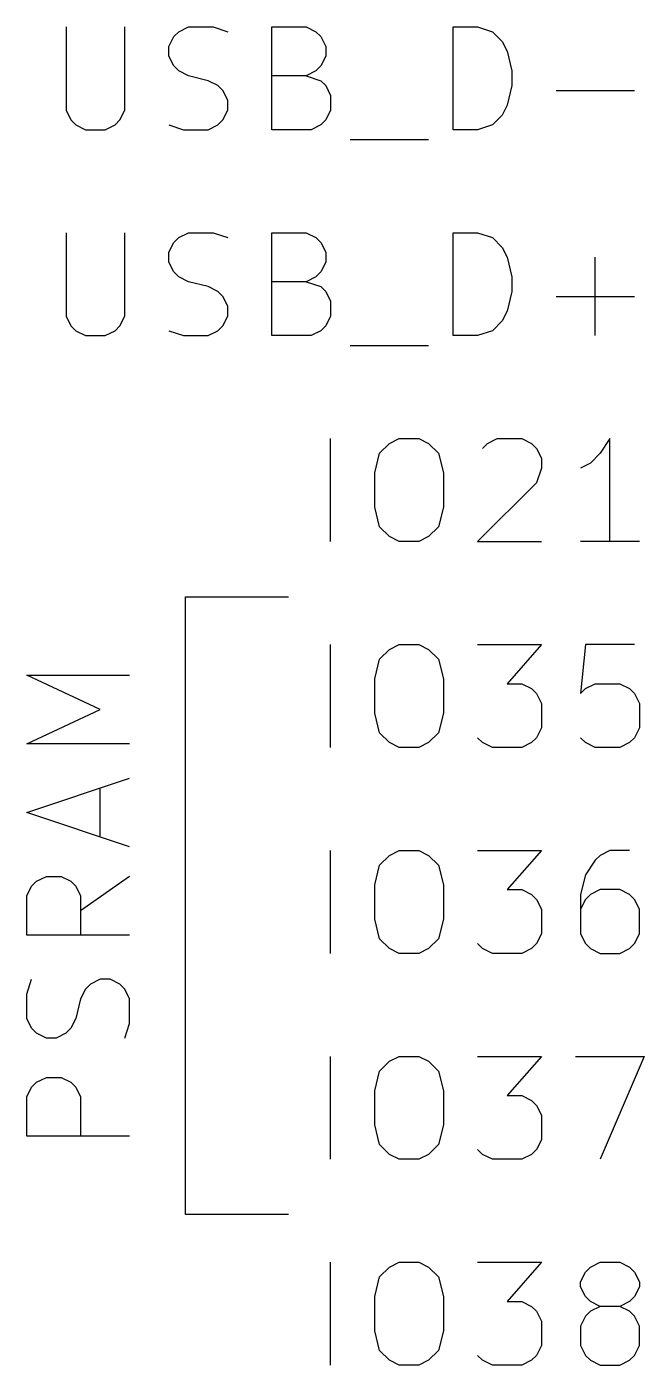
# Model space of a CAD drawing. Header units: inches. Extents: x 0.4 to 11.3, y -7.9 to -0.4.
# Drawn here: x 1.773 to 2.073, y -6.523 to -5.873 of the extents above; entities that cross this region are included whole.
import ezdxf

# ---------------------------------------------------------------- set-up
doc = ezdxf.new("R2010")
doc.units = ezdxf.units.IN
doc.header["$MEASUREMENT"] = 0
doc.layers.add('GREENSIXTYFIVE', color=129, linetype='CONTINUOUS')
doc.layers.add('RED', color=14, linetype='CONTINUOUS')

msp = doc.modelspace()

# ---------------------------------------------------------------- linework, layer by layer
at = {"layer": 'GREENSIXTYFIVE', "linetype": 'CONTINUOUS'}
for p, q in [((1.7919, -5.87313), (1.7919, -5.91361)), ((1.7919, -5.87313), (1.7919, -5.91361)), ((1.82047, -5.91361), (1.82047, -5.87313)), ((1.82047, -5.91361), (1.82047, -5.87313)), ((1.84428, -5.87789), (1.84667, -5.87551)), ((1.84428, -5.87789), (1.84667, -5.87551)), ((1.84667, -5.87551), (1.85143, -5.87313)), ((1.84667, -5.87551), (1.85143, -5.87313)), ((1.85143, -5.87313), (1.86333, -5.87313)), ((1.85143, -5.87313), (1.86333, -5.87313)), ((1.86333, -5.87313), (1.87048, -5.87551)), ((1.86333, -5.87313), (1.87048, -5.87551)), ((1.8919, -5.92313), (1.8919, -5.87313)), ((1.8919, -5.87313), (1.90857, -5.87313)), ((1.8919, -5.92313), (1.8919, -5.87313)), ((1.8919, -5.87313), (1.90857, -5.87313)), ((1.90857, -5.87313), (1.91333, -5.87551)), ((1.90857, -5.87313), (1.91333, -5.87551)), ((1.91333, -5.87551), (1.91571, -5.87789)), ((1.91333, -5.87551), (1.91571, -5.87789)), ((1.98, -5.92313), (1.98, -5.87313)), ((1.98, -5.87313), (1.9919, -5.87313)), ((1.98, -5.92313), (1.98, -5.87313)), ((1.98, -5.87313), (1.9919, -5.87313)), ((1.9919, -5.87313), (1.99904, -5.87551)), ((1.9919, -5.87313), (1.99904, -5.87551)), ((1.99904, -5.87551), (2.00381, -5.88028)), ((1.99904, -5.87551), (2.00381, -5.88028)), ((1.84191, -5.88265), (1.84428, -5.87789)), ((1.84191, -5.88265), (1.84428, -5.87789)), ((1.91571, -5.87789), (1.91809, -5.88265)), ((1.91571, -5.87789), (1.91809, -5.88265)), ((2.00381, -5.88028), (2.00619, -5.88504)), ((2.00381, -5.88028), (2.00619, -5.88504)), ((1.84191, -5.88742), (1.84191, -5.88265)), ((1.84191, -5.88742), (1.84191, -5.88265)), ((1.84428, -5.89218), (1.84191, -5.88742)), ((1.84428, -5.89218), (1.84191, -5.88742)), ((1.91809, -5.88742), (1.91571, -5.89218)), ((1.91809, -5.88742), (1.91571, -5.89218)), ((1.91809, -5.88265), (1.91809, -5.88742)), ((1.91809, -5.88265), (1.91809, -5.88742)), ((2.00619, -5.88504), (2.00857, -5.89456)), ((2.00619, -5.88504), (2.00857, -5.89456)), ((1.84667, -5.89456), (1.84428, -5.89218)), ((1.84667, -5.89456), (1.84428, -5.89218)), ((1.85143, -5.89694), (1.84667, -5.89456)), ((1.85143, -5.89694), (1.84667, -5.89456)), ((1.91333, -5.89456), (1.90857, -5.89694)), ((1.91333, -5.89456), (1.90857, -5.89694)), ((1.91571, -5.89218), (1.91333, -5.89456)), ((1.91571, -5.89218), (1.91333, -5.89456)), ((2.00857, -5.89456), (2.00857, -5.9017)), ((2.00857, -5.89456), (2.00857, -5.9017)), ((1.86095, -5.89932), (1.85143, -5.89694)), ((1.86095, -5.89932), (1.85143, -5.89694)), ((1.86571, -5.9017), (1.86095, -5.89932)), ((1.86571, -5.9017), (1.86095, -5.89932)), ((1.86809, -5.90408), (1.86571, -5.9017)), ((1.86809, -5.90408), (1.86571, -5.9017)), ((1.90857, -5.89694), (1.8919, -5.89694)), ((1.90857, -5.89694), (1.8919, -5.89694)), ((1.90857, -5.89694), (1.91571, -5.89932)), ((1.90857, -5.89694), (1.91571, -5.89932)), ((1.91571, -5.89932), (1.91809, -5.9017)), ((1.91571, -5.89932), (1.91809, -5.9017)), ((1.91809, -5.9017), (1.92047, -5.90646)), ((1.91809, -5.9017), (1.92047, -5.90646)), ((2.00857, -5.9017), (2.00619, -5.91122)), ((2.00857, -5.9017), (2.00619, -5.91122)), ((1.87048, -5.90885), (1.86809, -5.90408)), ((1.87048, -5.90885), (1.86809, -5.90408)), ((1.92047, -5.90646), (1.92047, -5.91361)), ((1.92047, -5.90646), (1.92047, -5.91361)), ((2.03, -5.90408), (2.06809, -5.90408)), ((2.03, -5.90408), (2.06809, -5.90408)), ((1.7919, -5.91361), (1.79428, -5.91837)), ((1.7919, -5.91361), (1.79428, -5.91837)), ((1.81809, -5.91837), (1.82047, -5.91361)), ((1.81809, -5.91837), (1.82047, -5.91361)), ((1.86809, -5.91837), (1.87048, -5.91361)), ((1.86809, -5.91837), (1.87048, -5.91361)), ((1.87048, -5.91361), (1.87048, -5.90885)), ((1.87048, -5.91361), (1.87048, -5.90885)), ((1.92047, -5.91361), (1.91809, -5.91837)), ((1.92047, -5.91361), (1.91809, -5.91837)), ((2.00619, -5.91122), (2.00381, -5.91599)), ((2.00619, -5.91122), (2.00381, -5.91599)), ((1.79428, -5.91837), (1.79667, -5.92075)), ((1.79428, -5.91837), (1.79667, -5.92075)), ((1.79667, -5.92075), (1.80143, -5.92313)), ((1.79667, -5.92075), (1.80143, -5.92313)), ((1.81095, -5.92313), (1.81571, -5.92075)), ((1.81095, -5.92313), (1.81571, -5.92075)), ((1.81571, -5.92075), (1.81809, -5.91837)), ((1.81571, -5.92075), (1.81809, -5.91837)), ((1.84191, -5.92075), (1.84905, -5.92313)), ((1.84191, -5.92075), (1.84905, -5.92313)), ((1.86095, -5.92313), (1.86571, -5.92075)), ((1.86095, -5.92313), (1.86571, -5.92075)), ((1.86571, -5.92075), (1.86809, -5.91837)), ((1.86571, -5.92075), (1.86809, -5.91837)), ((1.91571, -5.92075), (1.91095, -5.92313)), ((1.91571, -5.92075), (1.91095, -5.92313)), ((1.91809, -5.91837), (1.91571, -5.92075)), ((1.91809, -5.91837), (1.91571, -5.92075)), ((1.99904, -5.92075), (1.9919, -5.92313)), ((1.99904, -5.92075), (1.9919, -5.92313)), ((2.00381, -5.91599), (1.99904, -5.92075)), ((2.00381, -5.91599), (1.99904, -5.92075)), ((1.80143, -5.92313), (1.81095, -5.92313)), ((1.80143, -5.92313), (1.81095, -5.92313)), ((1.84905, -5.92313), (1.86095, -5.92313)), ((1.84905, -5.92313), (1.86095, -5.92313)), ((1.91095, -5.92313), (1.8919, -5.92313)), ((1.91095, -5.92313), (1.8919, -5.92313)), ((1.93, -5.92789), (1.96809, -5.92789)), ((1.93, -5.92789), (1.96809, -5.92789)), ((1.9919, -5.92313), (1.98, -5.92313)), ((1.9919, -5.92313), (1.98, -5.92313)), ((1.7919, -5.97313), (1.7919, -6.01361)), ((1.7919, -5.97313), (1.7919, -6.01361)), ((1.82047, -6.01361), (1.82047, -5.97313)), ((1.82047, -6.01361), (1.82047, -5.97313)), ((1.84667, -5.97551), (1.85143, -5.97313)), ((1.84667, -5.97551), (1.85143, -5.97313)), ((1.85143, -5.97313), (1.86333, -5.97313)), ((1.85143, -5.97313), (1.86333, -5.97313)), ((1.86333, -5.97313), (1.87048, -5.97551)), ((1.86333, -5.97313), (1.87048, -5.97551)), ((1.8919, -6.02313), (1.8919, -5.97313)), ((1.8919, -5.97313), (1.90857, -5.97313)), ((1.8919, -6.02313), (1.8919, -5.97313)), ((1.8919, -5.97313), (1.90857, -5.97313)), ((1.90857, -5.97313), (1.91333, -5.97551)), ((1.90857, -5.97313), (1.91333, -5.97551)), ((1.98, -6.02313), (1.98, -5.97313)), ((1.98, -5.97313), (1.9919, -5.97313)), ((1.98, -6.02313), (1.98, -5.97313)), ((1.98, -5.97313), (1.9919, -5.97313)), ((1.9919, -5.97313), (1.99904, -5.97551)), ((1.9919, -5.97313), (1.99904, -5.97551)), ((1.84191, -5.98265), (1.84428, -5.97789)), ((1.84191, -5.98265), (1.84428, -5.97789)), ((1.84428, -5.97789), (1.84667, -5.97551)), ((1.84428, -5.97789), (1.84667, -5.97551)), ((1.91333, -5.97551), (1.91571, -5.97789)), ((1.91333, -5.97551), (1.91571, -5.97789)), ((1.91571, -5.97789), (1.91809, -5.98265)), ((1.91571, -5.97789), (1.91809, -5.98265)), ((1.99904, -5.97551), (2.00381, -5.98028)), ((1.99904, -5.97551), (2.00381, -5.98028)), ((1.84191, -5.98742), (1.84191, -5.98265)), ((1.84191, -5.98742), (1.84191, -5.98265)), ((1.91809, -5.98265), (1.91809, -5.98742)), ((1.91809, -5.98265), (1.91809, -5.98742)), ((2.00381, -5.98028), (2.00619, -5.98504)), ((2.00381, -5.98028), (2.00619, -5.98504)), ((2.00619, -5.98504), (2.00857, -5.99456)), ((2.00619, -5.98504), (2.00857, -5.99456)), ((2.04904, -6.02313), (2.04904, -5.98504)), ((2.04904, -6.02313), (2.04904, -5.98504)), ((1.84428, -5.99218), (1.84191, -5.98742)), ((1.84428, -5.99218), (1.84191, -5.98742)), ((1.84667, -5.99456), (1.84428, -5.99218)), ((1.84667, -5.99456), (1.84428, -5.99218)), ((1.91571, -5.99218), (1.91333, -5.99456)), ((1.91571, -5.99218), (1.91333, -5.99456)), ((1.91809, -5.98742), (1.91571, -5.99218)), ((1.91809, -5.98742), (1.91571, -5.99218)), ((1.85143, -5.99694), (1.84667, -5.99456)), ((1.85143, -5.99694), (1.84667, -5.99456)), ((1.86095, -5.99932), (1.85143, -5.99694)), ((1.86095, -5.99932), (1.85143, -5.99694)), ((1.86571, -6.0017), (1.86095, -5.99932)), ((1.86571, -6.0017), (1.86095, -5.99932)), ((1.90857, -5.99694), (1.8919, -5.99694)), ((1.90857, -5.99694), (1.8919, -5.99694)), ((1.91333, -5.99456), (1.90857, -5.99694)), ((1.91333, -5.99456), (1.90857, -5.99694)), ((1.90857, -5.99694), (1.91571, -5.99932)), ((1.90857, -5.99694), (1.91571, -5.99932)), ((1.91571, -5.99932), (1.91809, -6.0017)), ((1.91571, -5.99932), (1.91809, -6.0017)), ((2.00857, -5.99456), (2.00857, -6.0017)), ((2.00857, -5.99456), (2.00857, -6.0017)), ((1.86809, -6.00408), (1.86571, -6.0017)), ((1.86809, -6.00408), (1.86571, -6.0017)), ((1.87048, -6.00885), (1.86809, -6.00408)), ((1.87048, -6.00885), (1.86809, -6.00408)), ((1.91809, -6.0017), (1.92047, -6.00646)), ((1.91809, -6.0017), (1.92047, -6.00646)), ((2.00857, -6.0017), (2.00619, -6.01122)), ((2.00857, -6.0017), (2.00619, -6.01122)), ((2.03, -6.00408), (2.06809, -6.00408)), ((2.03, -6.00408), (2.06809, -6.00408)), ((1.87048, -6.01361), (1.87048, -6.00885)), ((1.87048, -6.01361), (1.87048, -6.00885)), ((1.92047, -6.00646), (1.92047, -6.01361)), ((1.92047, -6.00646), (1.92047, -6.01361)), ((2.00619, -6.01122), (2.00381, -6.01599)), ((2.00619, -6.01122), (2.00381, -6.01599)), ((1.7919, -6.01361), (1.79428, -6.01837)), ((1.7919, -6.01361), (1.79428, -6.01837)), ((1.79428, -6.01837), (1.79667, -6.02075)), ((1.79428, -6.01837), (1.79667, -6.02075)), ((1.81571, -6.02075), (1.81809, -6.01837)), ((1.81571, -6.02075), (1.81809, -6.01837)), ((1.81809, -6.01837), (1.82047, -6.01361)), ((1.81809, -6.01837), (1.82047, -6.01361)), ((1.86571, -6.02075), (1.86809, -6.01837)), ((1.86571, -6.02075), (1.86809, -6.01837)), ((1.86809, -6.01837), (1.87048, -6.01361)), ((1.86809, -6.01837), (1.87048, -6.01361)), ((1.91809, -6.01837), (1.91571, -6.02075)), ((1.91809, -6.01837), (1.91571, -6.02075)), ((1.92047, -6.01361), (1.91809, -6.01837)), ((1.92047, -6.01361), (1.91809, -6.01837)), ((2.00381, -6.01599), (1.99904, -6.02075)), ((2.00381, -6.01599), (1.99904, -6.02075)), ((1.79667, -6.02075), (1.80143, -6.02313)), ((1.79667, -6.02075), (1.80143, -6.02313)), ((1.80143, -6.02313), (1.81095, -6.02313)), ((1.80143, -6.02313), (1.81095, -6.02313)), ((1.81095, -6.02313), (1.81571, -6.02075)), ((1.81095, -6.02313), (1.81571, -6.02075)), ((1.84191, -6.02075), (1.84905, -6.02313)), ((1.84191, -6.02075), (1.84905, -6.02313)), ((1.84905, -6.02313), (1.86095, -6.02313)), ((1.84905, -6.02313), (1.86095, -6.02313)), ((1.86095, -6.02313), (1.86571, -6.02075)), ((1.86095, -6.02313), (1.86571, -6.02075)), ((1.91095, -6.02313), (1.8919, -6.02313)), ((1.91095, -6.02313), (1.8919, -6.02313)), ((1.91571, -6.02075), (1.91095, -6.02313)), ((1.91571, -6.02075), (1.91095, -6.02313)), ((1.9919, -6.02313), (1.98, -6.02313)), ((1.9919, -6.02313), (1.98, -6.02313)), ((1.99904, -6.02075), (1.9919, -6.02313)), ((1.99904, -6.02075), (1.9919, -6.02313)), ((1.93, -6.02789), (1.96809, -6.02789)), ((1.93, -6.02789), (1.96809, -6.02789)), ((1.92047, -6.12313), (1.92047, -6.07313)), ((1.92047, -6.12313), (1.92047, -6.07313)), ((1.94428, -6.08028), (1.94905, -6.07551)), ((1.94428, -6.08028), (1.94905, -6.07551)), ((1.94905, -6.07551), (1.95381, -6.07313)), ((1.94905, -6.07551), (1.95381, -6.07313)), ((1.95381, -6.07313), (1.96333, -6.07313)), ((1.95381, -6.07313), (1.96333, -6.07313)), ((1.96333, -6.07313), (1.96809, -6.07551)), ((1.96333, -6.07313), (1.96809, -6.07551)), ((1.96809, -6.07551), (1.97285, -6.08028)), ((1.96809, -6.07551), (1.97285, -6.08028)), ((1.99429, -6.07789), (1.99667, -6.07551)), ((1.99429, -6.07789), (1.99667, -6.07551)), ((1.99667, -6.07551), (2.00143, -6.07313)), ((1.99667, -6.07551), (2.00143, -6.07313)), ((2.00143, -6.07313), (2.01333, -6.07313)), ((2.00143, -6.07313), (2.01333, -6.07313)), ((2.01333, -6.07313), (2.01809, -6.07551)), ((2.01333, -6.07313), (2.01809, -6.07551)), ((2.01809, -6.07551), (2.02048, -6.07789)), ((2.01809, -6.07551), (2.02048, -6.07789)), ((2.05619, -6.07313), (2.05143, -6.08028)), ((2.05619, -6.07313), (2.05143, -6.08028)), ((2.05619, -6.12313), (2.05619, -6.07313)), ((2.05619, -6.12313), (2.05619, -6.07313)), ((1.94191, -6.0898), (1.94428, -6.08028)), ((1.94191, -6.0898), (1.94428, -6.08028)), ((1.97285, -6.08028), (1.97524, -6.0898)), ((1.97285, -6.08028), (1.97524, -6.0898)), ((2.02048, -6.07789), (2.02286, -6.08265)), ((2.02048, -6.07789), (2.02286, -6.08265)), ((2.02286, -6.08265), (2.02286, -6.08742)), ((2.02286, -6.08265), (2.02286, -6.08742)), ((2.05143, -6.08028), (2.04667, -6.08504)), ((2.05143, -6.08028), (2.04667, -6.08504)), ((1.94191, -6.10646), (1.94191, -6.0898)), ((1.94191, -6.10646), (1.94191, -6.0898)), ((1.97524, -6.0898), (1.97524, -6.10646)), ((1.97524, -6.0898), (1.97524, -6.10646)), ((2.02286, -6.08742), (2.02048, -6.09456)), ((2.02286, -6.08742), (2.02048, -6.09456)), ((2.04667, -6.08504), (2.04191, -6.08742)), ((2.04667, -6.08504), (2.04191, -6.08742)), ((2.02048, -6.09456), (1.99191, -6.12313)), ((2.02048, -6.09456), (1.99191, -6.12313)), ((1.94428, -6.11599), (1.94191, -6.10646)), ((1.94428, -6.11599), (1.94191, -6.10646)), ((1.97524, -6.10646), (1.97285, -6.11599)), ((1.97524, -6.10646), (1.97285, -6.11599)), ((1.94905, -6.12075), (1.94428, -6.11599)), ((1.94905, -6.12075), (1.94428, -6.11599)), ((1.97285, -6.11599), (1.96809, -6.12075)), ((1.97285, -6.11599), (1.96809, -6.12075)), ((1.95381, -6.12313), (1.94905, -6.12075)), ((1.95381, -6.12313), (1.94905, -6.12075)), ((1.96809, -6.12075), (1.96333, -6.12313)), ((1.96809, -6.12075), (1.96333, -6.12313)), ((1.96333, -6.12313), (1.95381, -6.12313)), ((1.96333, -6.12313), (1.95381, -6.12313)), ((1.99191, -6.12313), (2.02286, -6.12313)), ((1.99191, -6.12313), (2.02286, -6.12313)), ((2.07048, -6.12313), (2.04191, -6.12313)), ((2.07048, -6.12313), (2.04191, -6.12313)), ((1.92047, -6.22313), (1.92047, -6.17313)), ((1.92047, -6.22313), (1.92047, -6.17313)), ((1.94905, -6.17551), (1.95381, -6.17313)), ((1.94905, -6.17551), (1.95381, -6.17313)), ((1.95381, -6.17313), (1.96333, -6.17313)), ((1.95381, -6.17313), (1.96333, -6.17313)), ((1.96333, -6.17313), (1.96809, -6.17551)), ((1.96333, -6.17313), (1.96809, -6.17551)), ((1.99191, -6.17313), (2.02286, -6.17313)), ((1.99191, -6.17313), (2.02286, -6.17313)), ((2.02286, -6.17313), (2.00619, -6.19218)), ((2.02286, -6.17313), (2.00619, -6.19218)), ((2.04428, -6.17313), (2.04191, -6.19694)), ((2.04428, -6.17313), (2.04191, -6.19694)), ((2.06809, -6.17313), (2.04428, -6.17313)), ((2.06809, -6.17313), (2.04428, -6.17313)), ((1.94191, -6.1898), (1.94428, -6.18028)), ((1.94191, -6.1898), (1.94428, -6.18028)), ((1.94428, -6.18028), (1.94905, -6.17551)), ((1.94428, -6.18028), (1.94905, -6.17551)), ((1.96809, -6.17551), (1.97285, -6.18028)), ((1.96809, -6.17551), (1.97285, -6.18028)), ((1.97285, -6.18028), (1.97524, -6.1898)), ((1.97285, -6.18028), (1.97524, -6.1898)), ((1.94191, -6.20646), (1.94191, -6.1898)), ((1.94191, -6.20646), (1.94191, -6.1898)), ((1.97524, -6.1898), (1.97524, -6.20646)), ((1.97524, -6.1898), (1.97524, -6.20646)), ((2.00619, -6.19218), (2.01333, -6.19218)), ((2.00619, -6.19218), (2.01333, -6.19218)), ((2.01333, -6.19218), (2.01809, -6.19456)), ((2.01333, -6.19218), (2.01809, -6.19456)), ((2.04428, -6.19456), (2.04905, -6.19218)), ((2.04428, -6.19456), (2.04905, -6.19218)), ((2.04905, -6.19218), (2.06095, -6.19218)), ((2.04905, -6.19218), (2.06095, -6.19218)), ((2.06095, -6.19218), (2.06571, -6.19456)), ((2.06095, -6.19218), (2.06571, -6.19456)), ((2.01809, -6.19456), (2.02048, -6.19694)), ((2.01809, -6.19456), (2.02048, -6.19694)), ((2.02048, -6.19694), (2.02286, -6.2017)), ((2.02048, -6.19694), (2.02286, -6.2017)), ((2.04191, -6.19694), (2.04428, -6.19456)), ((2.04191, -6.19694), (2.04428, -6.19456)), ((2.06571, -6.19456), (2.06809, -6.19694)), ((2.06571, -6.19456), (2.06809, -6.19694)), ((2.06809, -6.19694), (2.07048, -6.2017)), ((2.06809, -6.19694), (2.07048, -6.2017)), ((1.94428, -6.21599), (1.94191, -6.20646)), ((1.94428, -6.21599), (1.94191, -6.20646)), ((1.97524, -6.20646), (1.97285, -6.21599)), ((1.97524, -6.20646), (1.97285, -6.21599)), ((2.02286, -6.2017), (2.02286, -6.21361)), ((2.02286, -6.2017), (2.02286, -6.21361)), ((2.07048, -6.2017), (2.07048, -6.21361)), ((2.07048, -6.2017), (2.07048, -6.21361)), ((2.02286, -6.21361), (2.02048, -6.21837)), ((2.02286, -6.21361), (2.02048, -6.21837)), ((2.07048, -6.21361), (2.06809, -6.21837)), ((2.07048, -6.21361), (2.06809, -6.21837)), ((1.94905, -6.22075), (1.94428, -6.21599)), ((1.94905, -6.22075), (1.94428, -6.21599)), ((1.97285, -6.21599), (1.96809, -6.22075)), ((1.97285, -6.21599), (1.96809, -6.22075)), ((1.99429, -6.22075), (1.99191, -6.21837)), ((1.99429, -6.22075), (1.99191, -6.21837)), ((2.02048, -6.21837), (2.01809, -6.22075)), ((2.02048, -6.21837), (2.01809, -6.22075)), ((2.04428, -6.22075), (2.04191, -6.21837)), ((2.04428, -6.22075), (2.04191, -6.21837)), ((2.06809, -6.21837), (2.06571, -6.22075)), ((2.06809, -6.21837), (2.06571, -6.22075)), ((1.95381, -6.22313), (1.94905, -6.22075)), ((1.95381, -6.22313), (1.94905, -6.22075)), ((1.96333, -6.22313), (1.95381, -6.22313)), ((1.96333, -6.22313), (1.95381, -6.22313)), ((1.96809, -6.22075), (1.96333, -6.22313)), ((1.96809, -6.22075), (1.96333, -6.22313)), ((1.99905, -6.22313), (1.99429, -6.22075)), ((1.99905, -6.22313), (1.99429, -6.22075)), ((2.01333, -6.22313), (1.99905, -6.22313)), ((2.01333, -6.22313), (1.99905, -6.22313)), ((2.01809, -6.22075), (2.01333, -6.22313)), ((2.01809, -6.22075), (2.01333, -6.22313)), ((2.04905, -6.22313), (2.04428, -6.22075)), ((2.04905, -6.22313), (2.04428, -6.22075)), ((2.06095, -6.22313), (2.04905, -6.22313)), ((2.06095, -6.22313), (2.04905, -6.22313)), ((2.06571, -6.22075), (2.06095, -6.22313)), ((2.06571, -6.22075), (2.06095, -6.22313)), ((1.92047, -6.32313), (1.92047, -6.27313)), ((1.92047, -6.32313), (1.92047, -6.27313)), ((1.94428, -6.28028), (1.94905, -6.27551)), ((1.94428, -6.28028), (1.94905, -6.27551)), ((1.94905, -6.27551), (1.95381, -6.27313)), ((1.94905, -6.27551), (1.95381, -6.27313)), ((1.95381, -6.27313), (1.96333, -6.27313)), ((1.95381, -6.27313), (1.96333, -6.27313)), ((1.96333, -6.27313), (1.96809, -6.27551)), ((1.96333, -6.27313), (1.96809, -6.27551)), ((1.96809, -6.27551), (1.97285, -6.28028)), ((1.96809, -6.27551), (1.97285, -6.28028)), ((1.99191, -6.27313), (2.02286, -6.27313)), ((1.99191, -6.27313), (2.02286, -6.27313)), ((2.02286, -6.27313), (2.00619, -6.29218)), ((2.02286, -6.27313), (2.00619, -6.29218)), ((2.04905, -6.27789), (2.04428, -6.28504)), ((2.04905, -6.27789), (2.04428, -6.28504)), ((2.05143, -6.27551), (2.04905, -6.27789)), ((2.05143, -6.27551), (2.04905, -6.27789)), ((2.05619, -6.27313), (2.05143, -6.27551)), ((2.05619, -6.27313), (2.05143, -6.27551)), ((2.06571, -6.27313), (2.05619, -6.27313)), ((2.06571, -6.27313), (2.05619, -6.27313)), ((1.94191, -6.2898), (1.94428, -6.28028)), ((1.94191, -6.2898), (1.94428, -6.28028)), ((1.97285, -6.28028), (1.97524, -6.2898)), ((1.97285, -6.28028), (1.97524, -6.2898)), ((2.04428, -6.28504), (2.04191, -6.29456)), ((2.04428, -6.28504), (2.04191, -6.29456)), ((1.94191, -6.30646), (1.94191, -6.2898)), ((1.94191, -6.30646), (1.94191, -6.2898)), ((1.97524, -6.2898), (1.97524, -6.30646)), ((1.97524, -6.2898), (1.97524, -6.30646)), ((2.00619, -6.29218), (2.01333, -6.29218)), ((2.00619, -6.29218), (2.01333, -6.29218)), ((2.01333, -6.29218), (2.01809, -6.29456)), ((2.01333, -6.29218), (2.01809, -6.29456)), ((2.01809, -6.29456), (2.02048, -6.29694)), ((2.01809, -6.29456), (2.02048, -6.29694)), ((2.02048, -6.29694), (2.02286, -6.3017)), ((2.02048, -6.29694), (2.02286, -6.3017)), ((2.04191, -6.29456), (2.04191, -6.31361)), ((2.04191, -6.29456), (2.04191, -6.31361)), ((2.04428, -6.29694), (2.04191, -6.3017)), ((2.04428, -6.29694), (2.04191, -6.3017)), ((2.04667, -6.29456), (2.04428, -6.29694)), ((2.04667, -6.29456), (2.04428, -6.29694)), ((2.05143, -6.29218), (2.04667, -6.29456)), ((2.05143, -6.29218), (2.04667, -6.29456)), ((2.06095, -6.29218), (2.05143, -6.29218)), ((2.06095, -6.29218), (2.05143, -6.29218)), ((2.06571, -6.29456), (2.06095, -6.29218)), ((2.06571, -6.29456), (2.06095, -6.29218)), ((2.06809, -6.29694), (2.06571, -6.29456)), ((2.06809, -6.29694), (2.06571, -6.29456)), ((2.07048, -6.3017), (2.06809, -6.29694)), ((2.07048, -6.3017), (2.06809, -6.29694)), ((2.02286, -6.3017), (2.02286, -6.31361)), ((2.02286, -6.3017), (2.02286, -6.31361)), ((2.07048, -6.31361), (2.07048, -6.3017)), ((2.07048, -6.31361), (2.07048, -6.3017)), ((1.94428, -6.31599), (1.94191, -6.30646)), ((1.94428, -6.31599), (1.94191, -6.30646)), ((1.97524, -6.30646), (1.97285, -6.31599)), ((1.97524, -6.30646), (1.97285, -6.31599)), ((1.94905, -6.32075), (1.94428, -6.31599)), ((1.94905, -6.32075), (1.94428, -6.31599)), ((1.97285, -6.31599), (1.96809, -6.32075)), ((1.97285, -6.31599), (1.96809, -6.32075)), ((2.02286, -6.31361), (2.02048, -6.31837)), ((2.02286, -6.31361), (2.02048, -6.31837)), ((2.04191, -6.31361), (2.04428, -6.31837)), ((2.04191, -6.31361), (2.04428, -6.31837)), ((2.06809, -6.31837), (2.07048, -6.31361)), ((2.06809, -6.31837), (2.07048, -6.31361)), ((1.95381, -6.32313), (1.94905, -6.32075)), ((1.95381, -6.32313), (1.94905, -6.32075)), ((1.96333, -6.32313), (1.95381, -6.32313)), ((1.96333, -6.32313), (1.95381, -6.32313)), ((1.96809, -6.32075), (1.96333, -6.32313)), ((1.96809, -6.32075), (1.96333, -6.32313)), ((1.99429, -6.32075), (1.99191, -6.31837)), ((1.99429, -6.32075), (1.99191, -6.31837)), ((1.99905, -6.32313), (1.99429, -6.32075)), ((1.99905, -6.32313), (1.99429, -6.32075)), ((2.01333, -6.32313), (1.99905, -6.32313)), ((2.01333, -6.32313), (1.99905, -6.32313)), ((2.01809, -6.32075), (2.01333, -6.32313)), ((2.01809, -6.32075), (2.01333, -6.32313)), ((2.02048, -6.31837), (2.01809, -6.32075)), ((2.02048, -6.31837), (2.01809, -6.32075)), ((2.04428, -6.31837), (2.04667, -6.32075)), ((2.04428, -6.31837), (2.04667, -6.32075)), ((2.04667, -6.32075), (2.05143, -6.32313)), ((2.04667, -6.32075), (2.05143, -6.32313)), ((2.05143, -6.32313), (2.06095, -6.32313)), ((2.05143, -6.32313), (2.06095, -6.32313)), ((2.06095, -6.32313), (2.06571, -6.32075)), ((2.06095, -6.32313), (2.06571, -6.32075)), ((2.06571, -6.32075), (2.06809, -6.31837)), ((2.06571, -6.32075), (2.06809, -6.31837)), ((1.92047, -6.42313), (1.92047, -6.37313)), ((1.92047, -6.42313), (1.92047, -6.37313)), ((1.94428, -6.38028), (1.94905, -6.37551)), ((1.94428, -6.38028), (1.94905, -6.37551)), ((1.94905, -6.37551), (1.95381, -6.37313)), ((1.94905, -6.37551), (1.95381, -6.37313)), ((1.95381, -6.37313), (1.96333, -6.37313)), ((1.95381, -6.37313), (1.96333, -6.37313)), ((1.96333, -6.37313), (1.96809, -6.37551)), ((1.96333, -6.37313), (1.96809, -6.37551)), ((1.96809, -6.37551), (1.97285, -6.38028)), ((1.96809, -6.37551), (1.97285, -6.38028)), ((1.99191, -6.37313), (2.02286, -6.37313)), ((1.99191, -6.37313), (2.02286, -6.37313)), ((2.02286, -6.37313), (2.00619, -6.39218)), ((2.02286, -6.37313), (2.00619, -6.39218)), ((2.03952, -6.37313), (2.07285, -6.37313)), ((2.03952, -6.37313), (2.07285, -6.37313)), ((2.07285, -6.37313), (2.05143, -6.42313)), ((2.07285, -6.37313), (2.05143, -6.42313)), ((1.94191, -6.3898), (1.94428, -6.38028)), ((1.94191, -6.3898), (1.94428, -6.38028)), ((1.97285, -6.38028), (1.97524, -6.3898)), ((1.97285, -6.38028), (1.97524, -6.3898)), ((1.94191, -6.40646), (1.94191, -6.3898)), ((1.94191, -6.40646), (1.94191, -6.3898)), ((1.97524, -6.3898), (1.97524, -6.40646)), ((1.97524, -6.3898), (1.97524, -6.40646)), ((2.00619, -6.39218), (2.01333, -6.39218)), ((2.00619, -6.39218), (2.01333, -6.39218)), ((2.01333, -6.39218), (2.01809, -6.39456)), ((2.01333, -6.39218), (2.01809, -6.39456)), ((2.01809, -6.39456), (2.02048, -6.39694)), ((2.01809, -6.39456), (2.02048, -6.39694)), ((2.02048, -6.39694), (2.02286, -6.4017)), ((2.02048, -6.39694), (2.02286, -6.4017)), ((2.02286, -6.4017), (2.02286, -6.41361)), ((2.02286, -6.4017), (2.02286, -6.41361)), ((1.94428, -6.41599), (1.94191, -6.40646)), ((1.94428, -6.41599), (1.94191, -6.40646)), ((1.97524, -6.40646), (1.97285, -6.41599)), ((1.97524, -6.40646), (1.97285, -6.41599)), ((2.02286, -6.41361), (2.02048, -6.41837)), ((2.02286, -6.41361), (2.02048, -6.41837)), ((1.94905, -6.42075), (1.94428, -6.41599)), ((1.94905, -6.42075), (1.94428, -6.41599)), ((1.95381, -6.42313), (1.94905, -6.42075)), ((1.95381, -6.42313), (1.94905, -6.42075)), ((1.96809, -6.42075), (1.96333, -6.42313)), ((1.96809, -6.42075), (1.96333, -6.42313)), ((1.97285, -6.41599), (1.96809, -6.42075)), ((1.97285, -6.41599), (1.96809, -6.42075)), ((1.99429, -6.42075), (1.99191, -6.41837)), ((1.99429, -6.42075), (1.99191, -6.41837)), ((1.99905, -6.42313), (1.99429, -6.42075)), ((1.99905, -6.42313), (1.99429, -6.42075)), ((2.01809, -6.42075), (2.01333, -6.42313)), ((2.01809, -6.42075), (2.01333, -6.42313)), ((2.02048, -6.41837), (2.01809, -6.42075)), ((2.02048, -6.41837), (2.01809, -6.42075)), ((1.96333, -6.42313), (1.95381, -6.42313)), ((1.96333, -6.42313), (1.95381, -6.42313)), ((2.01333, -6.42313), (1.99905, -6.42313)), ((2.01333, -6.42313), (1.99905, -6.42313)), ((1.92047, -6.52313), (1.92047, -6.47313)), ((1.92047, -6.52313), (1.92047, -6.47313)), ((1.94905, -6.47551), (1.95381, -6.47313)), ((1.94905, -6.47551), (1.95381, -6.47313)), ((1.95381, -6.47313), (1.96333, -6.47313)), ((1.95381, -6.47313), (1.96333, -6.47313)), ((1.96333, -6.47313), (1.96809, -6.47551)), ((1.96333, -6.47313), (1.96809, -6.47551)), ((1.99191, -6.47313), (2.02286, -6.47313)), ((1.99191, -6.47313), (2.02286, -6.47313)), ((2.02286, -6.47313), (2.00619, -6.49218)), ((2.02286, -6.47313), (2.00619, -6.49218)), ((2.04667, -6.47551), (2.05143, -6.47313)), ((2.04667, -6.47551), (2.05143, -6.47313)), ((2.05143, -6.47313), (2.06095, -6.47313)), ((2.05143, -6.47313), (2.06095, -6.47313)), ((2.06095, -6.47313), (2.06571, -6.47551)), ((2.06095, -6.47313), (2.06571, -6.47551)), ((1.94191, -6.4898), (1.94428, -6.48028)), ((1.94191, -6.4898), (1.94428, -6.48028)), ((1.94428, -6.48028), (1.94905, -6.47551)), ((1.94428, -6.48028), (1.94905, -6.47551)), ((1.96809, -6.47551), (1.97285, -6.48028)), ((1.96809, -6.47551), (1.97285, -6.48028)), ((1.97285, -6.48028), (1.97524, -6.4898)), ((1.97285, -6.48028), (1.97524, -6.4898)), ((2.04191, -6.48265), (2.04428, -6.47789)), ((2.04191, -6.48265), (2.04428, -6.47789)), ((2.04428, -6.47789), (2.04667, -6.47551)), ((2.04428, -6.47789), (2.04667, -6.47551)), ((2.06571, -6.47551), (2.06809, -6.47789)), ((2.06571, -6.47551), (2.06809, -6.47789)), ((2.06809, -6.47789), (2.07048, -6.48265)), ((2.06809, -6.47789), (2.07048, -6.48265)), ((2.04191, -6.48504), (2.04191, -6.48265)), ((2.04191, -6.48504), (2.04191, -6.48265)), ((2.04428, -6.4898), (2.04191, -6.48504)), ((2.04428, -6.4898), (2.04191, -6.48504)), ((2.07048, -6.48504), (2.06809, -6.4898)), ((2.07048, -6.48504), (2.06809, -6.4898)), ((2.07048, -6.48265), (2.07048, -6.48504)), ((2.07048, -6.48265), (2.07048, -6.48504)), ((1.94191, -6.50646), (1.94191, -6.4898)), ((1.94191, -6.50646), (1.94191, -6.4898)), ((1.97524, -6.4898), (1.97524, -6.50646)), ((1.97524, -6.4898), (1.97524, -6.50646)), ((2.00619, -6.49218), (2.01333, -6.49218)), ((2.00619, -6.49218), (2.01333, -6.49218)), ((2.01333, -6.49218), (2.01809, -6.49456)), ((2.01333, -6.49218), (2.01809, -6.49456)), ((2.04667, -6.49218), (2.04428, -6.4898)), ((2.04667, -6.49218), (2.04428, -6.4898)), ((2.05143, -6.49456), (2.04667, -6.49218)), ((2.05143, -6.49456), (2.04667, -6.49218)), ((2.06571, -6.49218), (2.06095, -6.49456)), ((2.06571, -6.49218), (2.06095, -6.49456)), ((2.06809, -6.4898), (2.06571, -6.49218)), ((2.06809, -6.4898), (2.06571, -6.49218)), ((2.01809, -6.49456), (2.02048, -6.49694)), ((2.01809, -6.49456), (2.02048, -6.49694)), ((2.02048, -6.49694), (2.02286, -6.5017)), ((2.02048, -6.49694), (2.02286, -6.5017)), ((2.04428, -6.49932), (2.04191, -6.50408)), ((2.04428, -6.49932), (2.04191, -6.50408)), ((2.04667, -6.49694), (2.04428, -6.49932)), ((2.04667, -6.49694), (2.04428, -6.49932)), ((2.05143, -6.49456), (2.04667, -6.49694)), ((2.05143, -6.49456), (2.04667, -6.49694)), ((2.06095, -6.49456), (2.05143, -6.49456)), ((2.06095, -6.49456), (2.05143, -6.49456)), ((2.06571, -6.49694), (2.06095, -6.49456)), ((2.06571, -6.49694), (2.06095, -6.49456)), ((2.06809, -6.49932), (2.06571, -6.49694)), ((2.06809, -6.49932), (2.06571, -6.49694)), ((2.07048, -6.50408), (2.06809, -6.49932)), ((2.07048, -6.50408), (2.06809, -6.49932)), ((1.94428, -6.51599), (1.94191, -6.50646)), ((1.94428, -6.51599), (1.94191, -6.50646)), ((1.97524, -6.50646), (1.97285, -6.51599)), ((1.97524, -6.50646), (1.97285, -6.51599)), ((2.02286, -6.5017), (2.02286, -6.51361)), ((2.02286, -6.5017), (2.02286, -6.51361)), ((2.04191, -6.50408), (2.04191, -6.51361)), ((2.04191, -6.50408), (2.04191, -6.51361)), ((2.07048, -6.51361), (2.07048, -6.50408)), ((2.07048, -6.51361), (2.07048, -6.50408)), ((1.94905, -6.52075), (1.94428, -6.51599)), ((1.94905, -6.52075), (1.94428, -6.51599)), ((1.97285, -6.51599), (1.96809, -6.52075)), ((1.97285, -6.51599), (1.96809, -6.52075)), ((1.99429, -6.52075), (1.99191, -6.51837)), ((1.99429, -6.52075), (1.99191, -6.51837)), ((2.02048, -6.51837), (2.01809, -6.52075)), ((2.02048, -6.51837), (2.01809, -6.52075)), ((2.02286, -6.51361), (2.02048, -6.51837)), ((2.02286, -6.51361), (2.02048, -6.51837)), ((2.04191, -6.51361), (2.04428, -6.51837)), ((2.04191, -6.51361), (2.04428, -6.51837)), ((2.04428, -6.51837), (2.04667, -6.52075)), ((2.04428, -6.51837), (2.04667, -6.52075)), ((2.06571, -6.52075), (2.06809, -6.51837)), ((2.06571, -6.52075), (2.06809, -6.51837)), ((2.06809, -6.51837), (2.07048, -6.51361)), ((2.06809, -6.51837), (2.07048, -6.51361)), ((1.95381, -6.52313), (1.94905, -6.52075)), ((1.95381, -6.52313), (1.94905, -6.52075)), ((1.96333, -6.52313), (1.95381, -6.52313)), ((1.96333, -6.52313), (1.95381, -6.52313)), ((1.96809, -6.52075), (1.96333, -6.52313)), ((1.96809, -6.52075), (1.96333, -6.52313)), ((1.99905, -6.52313), (1.99429, -6.52075)), ((1.99905, -6.52313), (1.99429, -6.52075)), ((2.01333, -6.52313), (1.99905, -6.52313)), ((2.01333, -6.52313), (1.99905, -6.52313)), ((2.01809, -6.52075), (2.01333, -6.52313)), ((2.01809, -6.52075), (2.01333, -6.52313)), ((2.04667, -6.52075), (2.05143, -6.52313)), ((2.04667, -6.52075), (2.05143, -6.52313)), ((2.05143, -6.52313), (2.06095, -6.52313)), ((2.05143, -6.52313), (2.06095, -6.52313)), ((2.06095, -6.52313), (2.06571, -6.52075)), ((2.06095, -6.52313), (2.06571, -6.52075))]:
    msp.add_line(p, q, dxfattribs=at)
at = {"layer": 'RED', "linetype": 'CONTINUOUS'}
for p, q in [((1.85, -6.45), (1.85, -6.15)), ((1.85, -6.15), (1.9, -6.15)), ((1.80852, -6.20476), (1.7728, -6.18809)), ((1.7728, -6.18809), (1.8228, -6.18809)), ((1.7728, -6.22143), (1.80852, -6.20476)), ((1.8228, -6.22143), (1.7728, -6.22143)), ((1.7728, -6.25476), (1.8228, -6.23809)), ((1.80852, -6.26666), (1.80852, -6.24285)), ((1.8228, -6.27143), (1.7728, -6.25476)), ((1.7728, -6.29524), (1.77519, -6.29047)), ((1.77519, -6.29047), (1.77757, -6.28809)), ((1.77757, -6.28809), (1.78233, -6.28571)), ((1.78233, -6.28571), (1.78947, -6.28571)), ((1.78947, -6.28571), (1.79423, -6.28809)), ((1.79423, -6.28809), (1.79661, -6.29047)), ((1.79661, -6.29047), (1.799, -6.29524)), ((1.8228, -6.28571), (1.799, -6.30238)), ((1.7728, -6.31428), (1.7728, -6.29524)), ((1.799, -6.29524), (1.799, -6.31428)), ((1.8228, -6.31428), (1.7728, -6.31428)), ((1.7728, -6.34285), (1.77519, -6.33571)), ((1.80852, -6.33571), (1.80376, -6.33809)), ((1.81328, -6.33571), (1.80852, -6.33571)), ((1.81804, -6.33809), (1.81328, -6.33571)), ((1.7728, -6.35476), (1.7728, -6.34285)), ((1.80137, -6.34047), (1.799, -6.34523)), ((1.80376, -6.33809), (1.80137, -6.34047)), ((1.82043, -6.34047), (1.81804, -6.33809)), ((1.8228, -6.34523), (1.82043, -6.34047)), ((1.799, -6.34523), (1.79661, -6.35476)), ((1.8228, -6.35714), (1.8228, -6.34523)), ((1.77519, -6.35952), (1.7728, -6.35476)), ((1.79661, -6.35476), (1.79423, -6.35952)), ((1.77757, -6.3619), (1.77519, -6.35952)), ((1.78233, -6.36428), (1.77757, -6.3619)), ((1.79185, -6.3619), (1.78709, -6.36428)), ((1.79423, -6.35952), (1.79185, -6.3619)), ((1.82043, -6.36428), (1.8228, -6.35714)), ((1.78709, -6.36428), (1.78233, -6.36428)), ((1.7728, -6.39285), (1.77519, -6.38809)), ((1.77519, -6.38809), (1.77757, -6.38571)), ((1.77757, -6.38571), (1.78233, -6.38333)), ((1.78233, -6.38333), (1.78947, -6.38333)), ((1.78947, -6.38333), (1.79423, -6.38571)), ((1.79423, -6.38571), (1.79661, -6.38809)), ((1.79661, -6.38809), (1.799, -6.39285)), ((1.7728, -6.4119), (1.7728, -6.39285)), ((1.799, -6.39285), (1.799, -6.4119)), ((1.8228, -6.4119), (1.7728, -6.4119)), ((1.9, -6.45), (1.85, -6.45))]:
    msp.add_line(p, q, dxfattribs=at)

doc.saveas('drawing.dxf')
